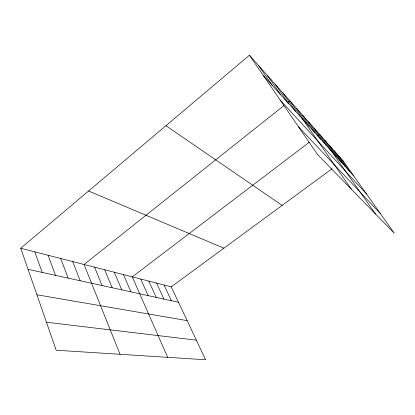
<?xml version="1.0" encoding="UTF-8"?>
<svg xmlns="http://www.w3.org/2000/svg" width="415" height="415" viewBox="0 0 415 415"><rect width="100%" height="100%" fill="white"/><g stroke="black" fill="none" stroke-linecap="round" stroke-linejoin="round"><path stroke-width="0.62" d="M20.75 248.248L171.234 286.853L205.591 359.769L56.165 350.213L20.75 248.248L249.451 55.231L342.998 160.714L394.25 233.204L317.423 154.396L249.451 55.231M283.938 105.581L84.063 264.49L120.034 354.296M287.419 102.816L289.898 100.84L351.323 189.173M309.382 142.148L132.271 276.857L167.686 357.346M317.574 135.918L319.623 134.356L375.57 214.041M171.234 286.853L332.031 168.765M340.907 162.249L342.998 160.714M46.449 322.232L196.352 340.16M36.909 294.769L187.144 320.619M28.08 269.351L178.502 302.276M88.582 190.999L223.903 248.175M165.933 125.719L282.153 205.394M298.551 126.866L380.389 213.595M280.192 100.077L366.637 194.147M263.343 75.494L353.772 175.955M338.728 155.905L349.679 171.405M334.272 150.878L345.399 166.654M329.614 145.624L340.917 161.674M324.738 140.125L336.228 156.46M314.264 128.313L326.138 145.255M308.63 121.963L320.707 139.222M302.711 115.282L314.99 132.873M296.476 108.253L308.968 126.181M282.745 92.768L295.677 111.417M275.161 84.219L288.332 103.252M267.115 75.146L280.519 94.579M258.566 65.503L272.209 85.345M164.05 285.012L171.359 300.714M156.579 283.097L163.93 299.091M148.809 281.1L156.196 297.394M140.711 279.025L148.129 295.63M123.468 274.6L130.943 291.87M114.27 272.24L121.766 289.857M104.658 269.776L112.164 287.756M94.599 267.193L102.111 285.556M72.672 261.564L80.173 280.753M60.689 258.493L68.174 278.128M48.078 255.256L55.527 275.358M34.787 251.848L42.185 272.437"/></g></svg>
